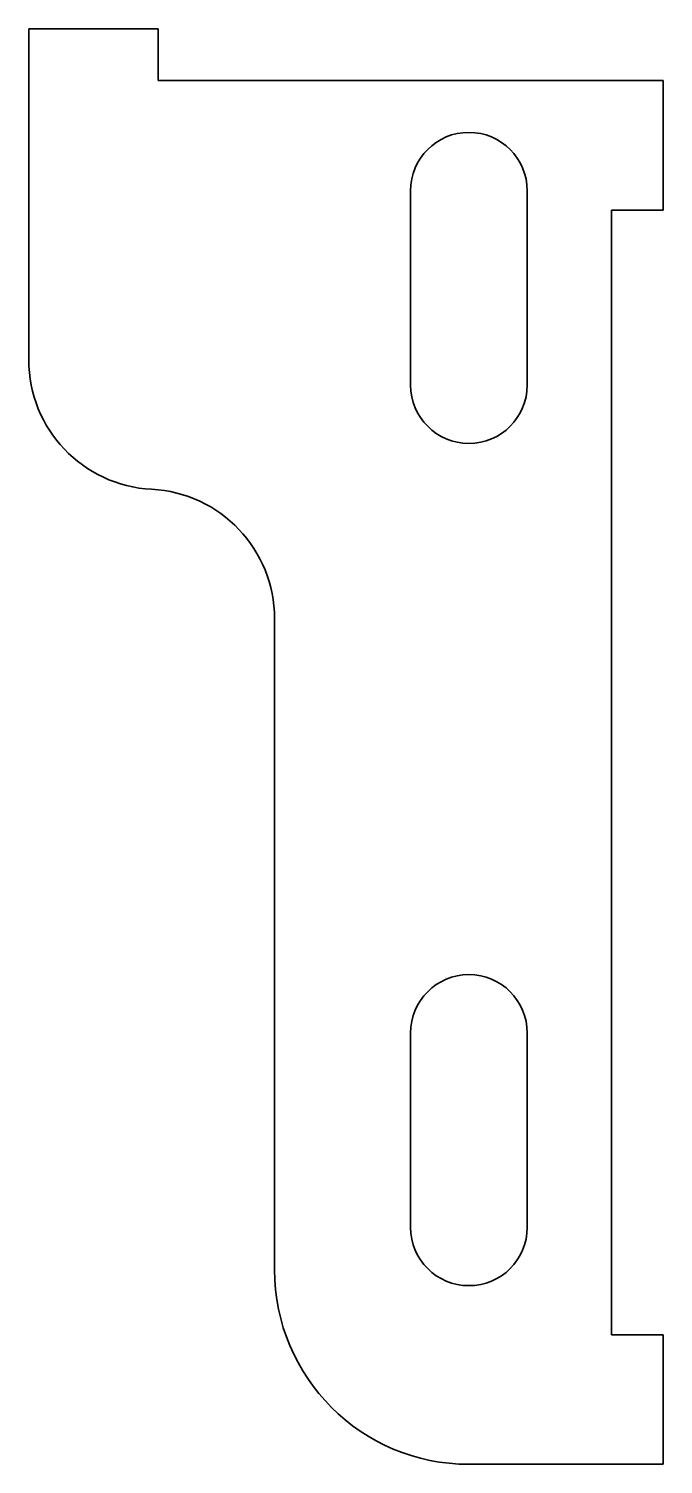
# Model space of a CAD drawing. Header units: millimetres. Extents: x -64 to -15, y 59 to 170.
import ezdxf

# ---------------------------------------------------------------- set-up
doc = ezdxf.new("R2010")
doc.units = ezdxf.units.MM
doc.layers.add('1', color=7, linetype='Continuous', true_color=0xffffff)

msp = doc.modelspace()

# ---------------------------------------------------------------- linework, layer by layer
at = {"layer": '1', "color": 252, "linetype": 'Continuous', "lineweight": 35}
for p, q in [((-53.973396, 170), (-63.973396, 170)), ((-63.973396, 170), (-63.973396, 144.443675)), ((-53.973396, 166), (-53.973396, 170)), ((-15, 166), (-53.973396, 166)), ((-15, 156), (-15, 166)), ((-34.5, 142.5), (-34.5, 157.5)), ((-25.5, 157.5), (-25.5, 142.5)), ((-19, 156), (-15, 156)), ((-19, 69.214617), (-19, 156)), ((-45, 124.47004), (-45, 74.214617)), ((-34.5, 77.5), (-34.5, 92.5)), ((-25.5, 92.5), (-25.5, 77.5)), ((-15, 69.214617), (-19, 69.214617)), ((-15, 59.214617), (-15, 69.214617)), ((-30, 59.214617), (-15, 59.214617))]:
    msp.add_line(p, q, dxfattribs=at)
for centre, radius, start, end in [((-30, 157.5), 4.5, 0, 180), ((-53.973396, 144.443675), 10, 180, 267.057702), ((-30, 142.5), 4.5, 180, 0), ((-55, 124.47004), 10, 0, 87.057702), ((-30, 92.5), 4.5, 0, 180), ((-30, 77.5), 4.5, 180, 0), ((-30, 74.214617), 15, 180, 270)]:
    msp.add_arc(centre, radius, start, end, dxfattribs=at)

doc.saveas('drawing.dxf')
